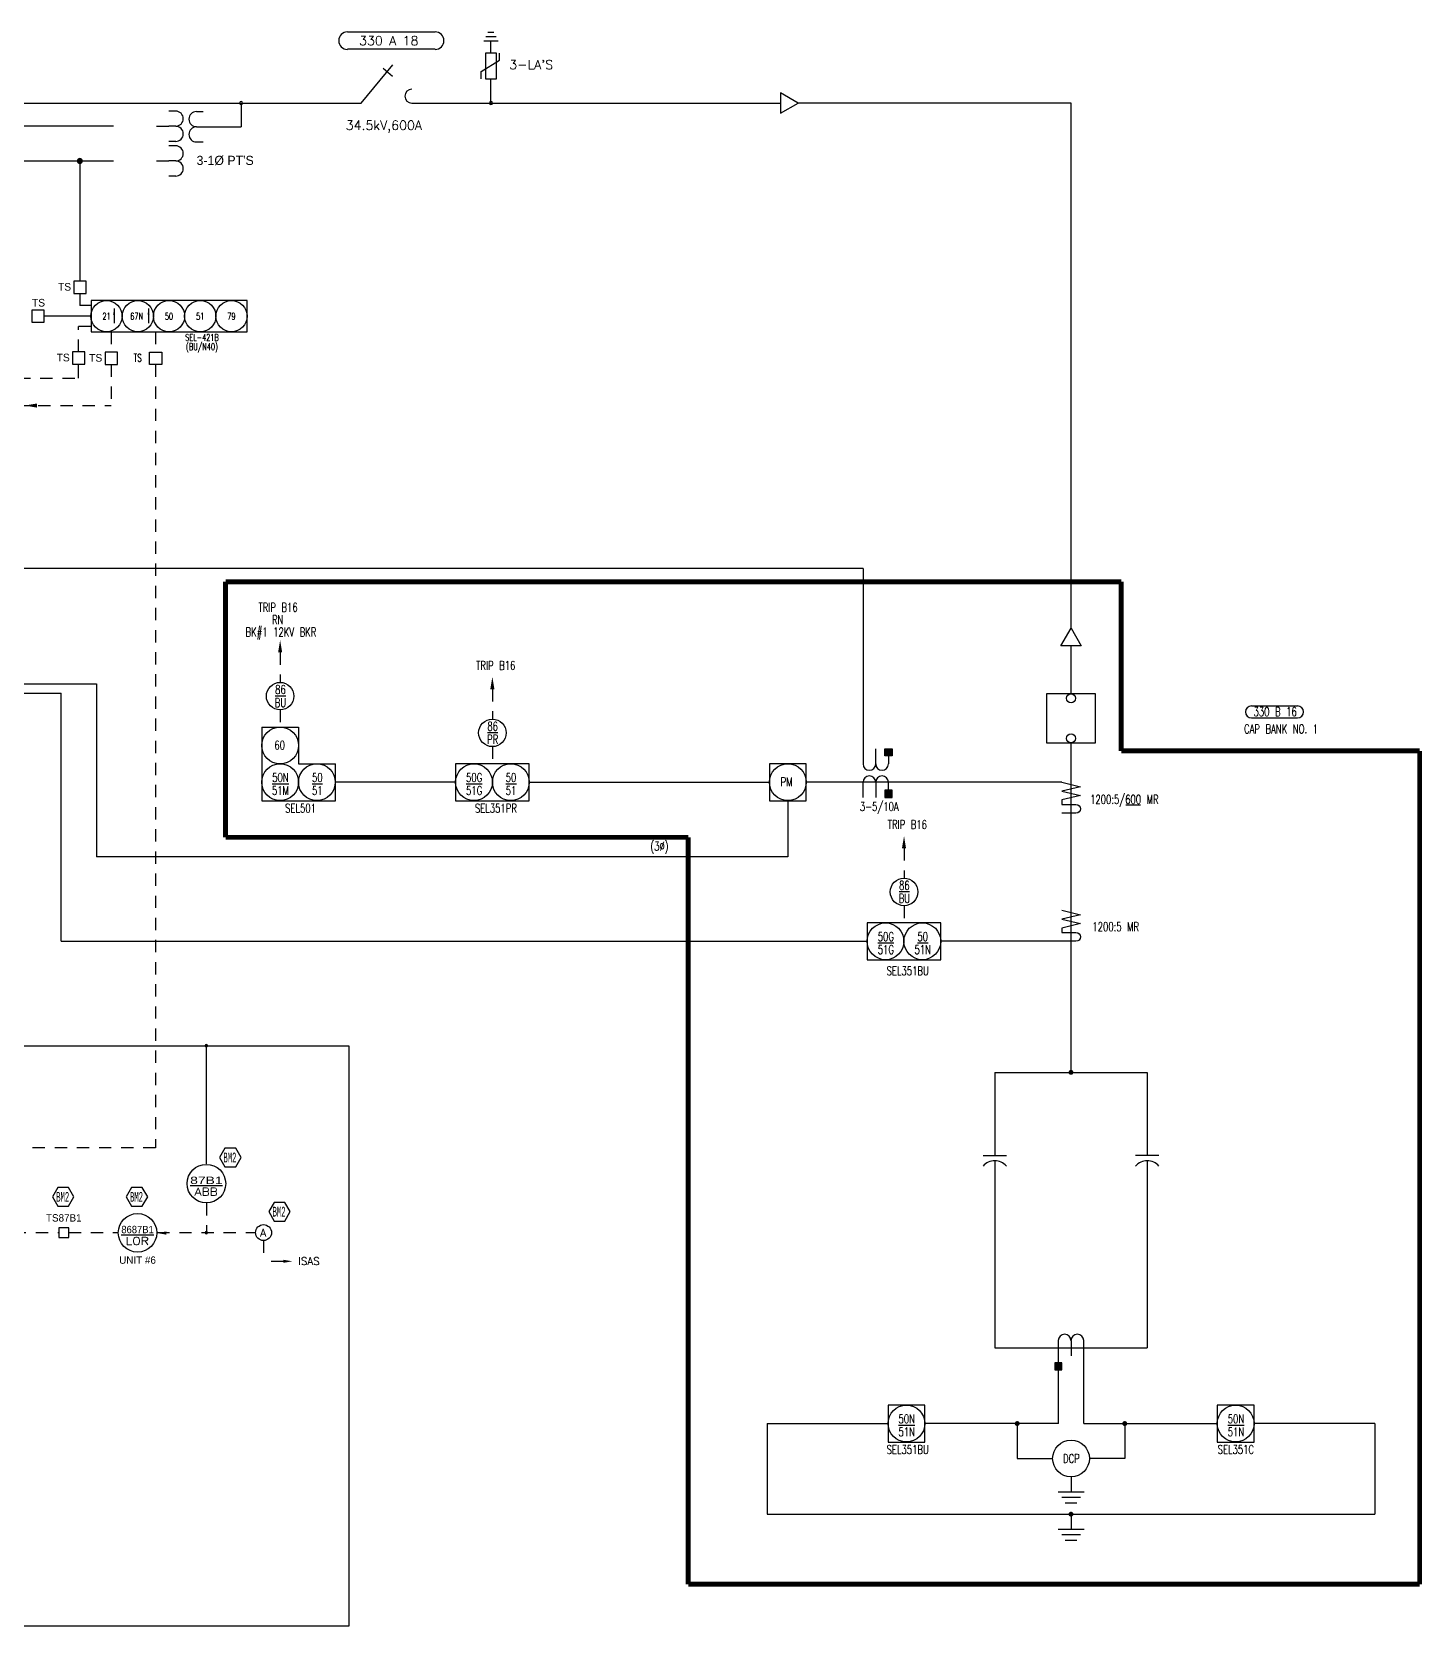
# Model space of a CAD drawing. Header units: inches. Extents: x 0.9 to 41.5, y 0.3 to 23.5.
# Drawn here: x 27.32 to 41.46, y 4.98 to 21.18 of the extents above; entities that cross this region are included whole.
import ezdxf
from ezdxf.enums import TextEntityAlignment as Align

# ---------------------------------------------------------------- set-up
doc = ezdxf.new("R2010")
doc.units = ezdxf.units.IN
doc.header["$LTSCALE"] = 0.5
doc.header["$MEASUREMENT"] = 0
doc.linetypes.add('DASH8', pattern=[0.375, 0.25, -0.125])
doc.linetypes.add('HIDDEN', pattern=[0.375, 0.25, -0.125])
for name, color, linetype in [('OBJECT', 7, 'Continuous'), ('REVISION', 6, 'Continuous'), ('TEXT', 113, 'Continuous'), ('WIRING', 3, 'Continuous')]:
    doc.layers.add(name, color=color, linetype=linetype)
doc.styles.add('MONOTXT', font='MONOTXT.shx', dxfattribs={"width": 0.85})
doc.styles.add('ROMANS', font='ROMANS.SHX')
doc.styles.add('TXT', font='txt.shx', dxfattribs={"width": 0.7})

msp = doc.modelspace()

# ---------------------------------------------------------------- hatches: boundary and pattern name
h = msp.add_hatch(color=256)
edge = h.paths.add_edge_path()
edge.add_arc((27.807, 19.869), 0.0249, 0, 180)
edge.add_arc((27.807, 19.869), 0.0249, 180, 360)

# ---------------------------------------------------------------- linework, layer by layer
for p, q in [((31.915, 21.09), (32.059, 21.09)), ((31.935, 21.134), (32.038, 21.134)), ((31.956, 21.177), (32.017, 21.177)), ((31.987, 20.965), (31.987, 21.09)), ((32.042, 20.965), (31.931, 20.965)), ((31.931, 20.965), (31.931, 20.705)), ((32.042, 20.705), (32.042, 20.965)), ((32.074, 20.893), (32.074, 20.965)), ((31.886, 20.778), (32.074, 20.893)), ((31.886, 20.705), (31.886, 20.778)), ((31.931, 20.705), (32.042, 20.705)), ((31.987, 20.458), (31.987, 20.705)), ((28.781, 20.377), (28.712, 20.377)), ((28.992, 20.371), (29.061, 20.371)), ((28.149, 20.222), (16.215, 20.222)), ((28.587, 20.222), (28.712, 20.222)), ((28.781, 20.222), (28.712, 20.222)), ((28.992, 20.217), (29.446, 20.217)), ((28.781, 20.068), (28.712, 20.068)), ((28.781, 20.023), (28.712, 20.023)), ((28.992, 20.062), (29.061, 20.062)), ((16.675, 19.869), (28.149, 19.869)), ((27.807, 19.869), (27.807, 18.647)), ((28.587, 19.869), (28.712, 19.869)), ((28.781, 19.869), (28.712, 19.869)), ((28.781, 19.715), (28.712, 19.715)), ((27.87, 18.647), (27.745, 18.647)), ((27.745, 18.647), (27.745, 18.522)), ((27.87, 18.522), (27.87, 18.647)), ((27.745, 18.522), (27.87, 18.522)), ((27.807, 18.522), (27.807, 18.4)), ((27.444, 18.354), (27.319, 18.354)), ((27.319, 18.354), (27.319, 18.229)), ((27.444, 18.229), (27.444, 18.354)), ((27.92, 18.4), (27.807, 18.4)), ((27.319, 18.229), (27.444, 18.229)), ((27.92, 18.291), (27.444, 18.291)), ((27.731, 17.929), (27.731, 17.803)), ((27.857, 17.929), (27.731, 17.929)), ((27.857, 17.803), (27.857, 17.929)), ((28.188, 17.926), (28.063, 17.926)), ((28.063, 17.926), (28.063, 17.801)), ((28.188, 17.801), (28.188, 17.926)), ((27.731, 17.803), (27.857, 17.803)), ((27.794, 17.662), (27.794, 17.803)), ((28.063, 17.801), (28.188, 17.801)), ((29.656, 14.115), (29.656, 13.366)), ((29.656, 14.115), (30.03, 14.115)), ((30.03, 14.115), (30.03, 13.74)), ((30.03, 13.74), (30.405, 13.74)), ((30.405, 13.366), (30.405, 13.742)), ((35.193, 13.742), (34.818, 13.742)), ((34.818, 13.742), (34.818, 13.366)), ((35.193, 13.366), (35.193, 13.742)), ((29.656, 13.366), (30.405, 13.366)), ((34.818, 13.366), (35.193, 13.366)), ((17.421, 10.876), (30.543, 10.876)), ((29.093, 9.676), (29.093, 10.876)), ((30.543, 10.876), (30.543, 4.976)), ((27.693, 9.026), (27.593, 9.026)), ((27.593, 9.026), (27.593, 8.926)), ((27.593, 8.926), (27.693, 8.926)), ((27.693, 8.926), (27.693, 9.026)), ((36.398, 7.223), (36.024, 7.223)), ((36.024, 7.223), (36.024, 6.847)), ((36.398, 6.847), (36.398, 7.223)), ((39.746, 7.223), (39.371, 7.223)), ((39.371, 7.223), (39.371, 6.847)), ((39.746, 6.847), (39.746, 7.223)), ((36.024, 6.847), (36.398, 6.847)), ((39.371, 6.847), (39.746, 6.847)), ((30.543, 4.976), (21.344, 4.976))]:
    msp.add_line(p, q)
at = {"linetype": 'Continuous', "lineweight": 30}
for p, q in [((30.668, 20.458), (30.99, 20.845)), ((30.889, 20.813), (30.986, 20.732)), ((14.65, 20.458), (30.668, 20.458)), ((31.182, 20.458), (34.93, 20.458))]:
    msp.add_line(p, q, dxfattribs=at)
at = {"linetype": 'Continuous'}
msp.add_line((29.446, 20.442), (29.446, 20.217), dxfattribs=at)
at = {"linetype": 'HIDDEN'}
for p, q in [((27.794, 17.929), (27.794, 18.187)), ((27.917, 18.187), (27.794, 18.187)), ((28.125, 18.133), (28.125, 17.926)), ((28.125, 17.801), (28.125, 17.383)), ((13.229, 17.662), (27.794, 17.662)), ((19.959, 17.383), (28.125, 17.383)), ((29.093, 9.276), (29.093, 8.976)), ((29.674, 8.895), (29.674, 8.684)), ((29.875, 8.684), (29.674, 8.684))]:
    msp.add_line(p, q, dxfattribs=at)
at = {"linetype": 'DASH8'}
for p, q in [((29.843, 14.873), (29.843, 14.569)), ((32.001, 14.5), (32.001, 14.197)), ((29.843, 14.288), (29.843, 14.115)), ((32.001, 13.916), (32.001, 13.742)), ((36.187, 12.883), (36.187, 12.58)), ((36.187, 12.299), (36.187, 12.125)), ((17.683, 8.976), (27.593, 8.976)), ((27.693, 8.976), (28.193, 8.976)), ((28.593, 8.976), (29.593, 8.976))]:
    msp.add_line(p, q, dxfattribs=at)
at = {"linetype": 'Continuous', "const_width": 0.00001, "flags": 128}
for points in [[(28.587, 20.129), (28.149, 20.129), (28.149, 20.316), (28.587, 20.316)], [(28.587, 19.775), (28.149, 19.775), (28.149, 19.963), (28.587, 19.963)]]:
    msp.add_lwpolyline(points, close=True, dxfattribs=at)
for points in [[(28.212, 20.129), (28.212, 20.316)], [(28.524, 20.316), (28.524, 20.129)], [(28.212, 19.775), (28.212, 19.963)], [(28.524, 19.963), (28.524, 19.775)]]:
    msp.add_lwpolyline(points, dxfattribs=at)
msp.add_lwpolyline([(38.135, 13.954), (38.135, 14.454), (37.635, 14.454), (37.635, 13.954)], close=True)
for points in [[(32.376, 13.366), (32.376, 13.742), (31.626, 13.742), (31.626, 13.366), (32.376, 13.366)], [(36.561, 11.749), (36.561, 12.125), (35.812, 12.125), (35.812, 11.749), (36.561, 11.749)]]:
    msp.add_lwpolyline(points)
at = {"linetype": 'Continuous'}
for points in [[(37.79, 13.554), (37.98, 13.509), (37.79, 13.464), (37.98, 13.419), (37.79, 13.374), (37.79, 13.329), (37.935, 13.329, -1), (37.935, 13.239), (37.79, 13.239)], [(37.79, 12.252), (37.98, 12.207), (37.79, 12.162), (37.98, 12.117), (37.79, 12.072), (37.79, 12.027), (37.935, 12.027, -1), (37.935, 11.937), (37.79, 11.937)]]:
    msp.add_lwpolyline(points, format="xyb", dxfattribs=at)
at = {"lineweight": -3}
for points in [[(29.391, 9.644), (29.446, 9.739), (29.391, 9.833), (29.282, 9.833), (29.227, 9.739), (29.282, 9.644)], [(27.691, 9.244), (27.746, 9.339), (27.691, 9.433), (27.582, 9.433), (27.527, 9.339), (27.582, 9.244)], [(28.441, 9.244), (28.496, 9.339), (28.441, 9.433), (28.332, 9.433), (28.277, 9.339), (28.332, 9.244)], [(29.891, 9.094), (29.946, 9.189), (29.891, 9.283), (29.782, 9.283), (29.727, 9.189), (29.782, 9.094)]]:
    msp.add_lwpolyline(points, close=True, dxfattribs=at)
at = {"linetype": 'Continuous'}
for centre, radius in [((29.843, 14.429), 0.14), ((37.885, 14.407), 0.0469), ((29.843, 13.928), 0.187), ((32.001, 14.056), 0.14), ((37.885, 14), 0.0469), ((29.843, 13.554), 0.187), ((30.217, 13.554), 0.187), ((31.814, 13.554), 0.187), ((32.188, 13.554), 0.187), ((35.006, 13.554), 0.187), ((36.187, 12.439), 0.14), ((35.999, 11.937), 0.187), ((36.373, 11.937), 0.187), ((36.211, 7.035), 0.187), ((39.559, 7.035), 0.187), ((37.885, 6.68), 0.187)]:
    msp.add_circle(centre, radius, dxfattribs=at)
for centre, radius in [((29.093, 9.474), 0.196), ((28.393, 8.974), 0.196), ((29.674, 8.976), 0.0811)]:
    msp.add_circle(centre, radius)
at = {"linetype": 'Continuous', "lineweight": 30}
msp.add_arc((31.182, 20.528), 0.0703, 90, 270, dxfattribs=at)
for centre, radius, start, end in [((29.446, 20.458), 0.0156, 0, 180), ((29.446, 20.458), 0.0156, 180, 0), ((31.987, 20.458), 0.0156, 90, 270), ((31.987, 20.458), 0.0156, 270, 90), ((28.781, 20.299), 0.0771, 270, 90), ((28.992, 20.294), 0.0771, 90, 270), ((28.781, 20.145), 0.0771, 270, 90), ((28.992, 20.139), 0.0771, 90, 270), ((28.781, 19.946), 0.0771, 270, 90), ((27.807, 19.869), 0.0249, 0, 180), ((27.807, 19.869), 0.0249, 180, 0), ((27.807, 19.869), 0.0117, 0, 180), ((27.807, 19.869), 0.0117, 180, 0), ((28.781, 19.792), 0.0771, 270, 90), ((29.093, 10.876), 0.0125, 0, 180), ((29.093, 10.876), 0.0125, 180, 0), ((29.093, 8.976), 0.0125, 0, 180), ((29.093, 8.976), 0.0125, 180, 0)]:
    msp.add_arc(centre, radius, start, end)
at = {"linetype": 'Continuous', "extrusion": (-1.22461e-16, 1.22461e-16, -1)}
msp.add_solid([(-27.371, 17.362), (-27.246, 17.383), (-27.371, 17.404)], dxfattribs=at)
for points in [[(29.822, 14.873), (29.843, 14.998), (29.864, 14.873)], [(31.98, 14.5), (32.001, 14.625), (32.022, 14.5)], [(36.166, 12.883), (36.187, 13.008), (36.207, 12.883)], [(28.687, 8.955), (28.687, 8.988), (28.59, 8.972)], [(29.875, 8.7), (29.875, 8.669), (29.969, 8.684)]]:
    msp.add_solid(points)
at = {"layer": 'OBJECT'}
for points in [[(30.527, 21.181), (31.42, 21.181)], [(31.42, 21.004), (30.527, 21.004)]]:
    msp.add_lwpolyline(points, dxfattribs=at)
for centre, start, end in [((30.527, 21.092), 90, 270), ((31.42, 21.092), 270, 90)]:
    msp.add_arc(centre, 0.0887, start, end, dxfattribs=at)
at = {"layer": 'REVISION'}
for p, q in [((37.885, 20.458), (35.111, 20.458)), ((37.885, 15.12), (37.885, 20.458)), ((35.771, 15.727), (26.997, 15.727)), ((35.771, 15.727), (35.771, 13.74)), ((37.885, 14.454), (37.885, 14.939)), ((37.885, 14.454), (37.885, 14.939)), ((26.524, 14.46), (27.617, 14.46)), ((26.685, 14.555), (27.977, 14.555)), ((27.617, 11.937), (27.617, 14.46)), ((27.977, 14.555), (27.977, 12.796)), ((39.72, 14.33), (40.188, 14.33)), ((39.72, 14.208), (40.188, 14.208)), ((37.885, 10.605), (37.885, 13.954)), ((35.9, 13.74), (35.9, 13.894)), ((36.029, 13.894), (36.029, 13.74)), ((31.626, 13.554), (30.405, 13.554)), ((32.376, 13.554), (34.818, 13.554)), ((37.79, 13.554), (35.193, 13.554)), ((35.771, 13.4), (35.771, 13.554)), ((35.9, 13.554), (35.9, 13.4)), ((36.029, 13.4), (36.029, 13.554)), ((35.006, 13.366), (35.006, 12.796)), ((38.441, 13.325), (38.59, 13.325)), ((35.006, 12.796), (27.977, 12.796)), ((27.617, 11.937), (35.812, 11.937)), ((37.79, 11.937), (36.561, 11.937)), ((37.109, 10.605), (38.66, 10.605)), ((37.109, 10.605), (37.109, 9.76)), ((38.66, 10.605), (38.66, 9.76)), ((36.99, 9.76), (37.228, 9.76)), ((38.779, 9.76), (38.542, 9.76)), ((37.109, 9.707), (37.109, 7.806)), ((38.66, 9.707), (38.66, 7.806)), ((37.109, 7.806), (38.66, 7.806)), ((37.756, 7.035), (37.756, 7.879)), ((37.885, 7.879), (37.885, 7.725)), ((38.014, 7.035), (38.014, 7.879)), ((34.795, 7.035), (36.024, 7.035)), ((34.795, 7.035), (34.795, 6.114)), ((37.756, 7.035), (36.398, 7.035)), ((37.338, 7.035), (37.338, 6.68)), ((38.014, 7.035), (39.371, 7.035)), ((38.432, 7.035), (38.432, 6.68)), ((40.974, 7.035), (39.746, 7.035)), ((40.974, 7.035), (40.974, 6.114)), ((37.338, 6.68), (37.698, 6.68)), ((38.432, 6.68), (38.072, 6.68)), ((37.885, 6.493), (37.885, 6.342)), ((37.753, 6.342), (38.017, 6.342)), ((37.79, 6.286), (37.98, 6.286)), ((37.827, 6.23), (37.943, 6.23)), ((34.795, 6.114), (40.974, 6.114)), ((37.885, 6.114), (37.885, 5.963)), ((37.753, 5.963), (38.017, 5.963)), ((37.79, 5.907), (37.98, 5.907)), ((37.827, 5.851), (37.943, 5.851))]:
    msp.add_line(p, q, dxfattribs=at)
for points in [[(35.111, 20.458), (34.93, 20.562), (34.93, 20.354)], [(37.885, 15.12), (37.989, 14.939), (37.78, 14.939)], [(35.993, 13.894), (36.065, 13.894), (36.065, 13.822), (35.993, 13.822)], [(35.993, 13.4), (36.065, 13.4), (36.065, 13.472), (35.993, 13.472)], [(37.72, 7.582), (37.792, 7.582), (37.792, 7.654), (37.72, 7.654)]]:
    msp.add_lwpolyline(points, close=True, dxfattribs=at)
at = {"layer": 'REVISION', "linetype": 'DASH8', "ltscale": 2, "const_width": 0.05}
for points in [[(29.288, 15.592), (29.288, 12.994)], [(38.396, 15.592), (29.288, 15.592)], [(38.396, 13.872), (38.396, 15.592)], [(38.396, 13.872), (41.43, 13.872)], [(41.43, 5.402), (41.43, 13.872)], [(29.288, 12.994), (33.993, 12.994)], [(33.993, 12.994), (33.993, 5.402)], [(33.993, 5.402), (41.43, 5.402)]]:
    msp.add_lwpolyline(points, dxfattribs=at)
at = {"layer": 'REVISION', "const_width": 0.025}
for points in [[(37.872, 10.605, 1), (37.897, 10.605, 1)], [(37.325, 7.035, 1), (37.35, 7.035, 1)], [(38.444, 7.035, -1), (38.419, 7.035, -1)], [(37.897, 6.114, -1), (37.872, 6.114, -1)]]:
    msp.add_lwpolyline(points, format="xyb", close=True, dxfattribs=at)
at = {"layer": 'REVISION'}
for centre, radius, start, end in [((39.72, 14.269), 0.0607, 90, 270), ((40.188, 14.269), 0.0607, 270, 90), ((35.835, 13.74), 0.0645, 180, 0), ((35.835, 13.554), 0.0645, 0, 180), ((35.964, 13.74), 0.0645, 180, 0), ((35.964, 13.554), 0.0645, 0, 180), ((37.109, 9.553), 0.154, 39.6367, 140.3633), ((38.66, 9.553), 0.154, 39.6367, 140.3633), ((37.82, 7.879), 0.0645, 0, 180), ((37.949, 7.879), 0.0645, 0, 180)]:
    msp.add_arc(centre, radius, start, end, dxfattribs=at)
for points in [[(35.993, 13.822), (36.065, 13.822), (35.993, 13.894), (36.065, 13.894)], [(35.993, 13.472), (36.065, 13.472), (35.993, 13.4), (36.065, 13.4)], [(37.72, 7.654), (37.792, 7.654), (37.72, 7.582), (37.792, 7.582)]]:
    msp.add_solid(points, dxfattribs=at)
at = {"layer": 'TEXT'}
for p, q in [((28.155, 18.369), (28.155, 18.219)), ((28.504, 18.369), (28.504, 18.219))]:
    msp.add_line(p, q, dxfattribs=at)
at = {"layer": 'TEXT', "linetype": 'Continuous', "extrusion": (1.22461e-16, 1.22461e-16, -1)}
for points in [[(-28.144, 18.306), (-28.155, 18.369), (-28.165, 18.306)], [(-28.494, 18.306), (-28.504, 18.369), (-28.515, 18.306)]]:
    msp.add_solid(points, dxfattribs=at)
at = {"layer": 'WIRING'}
for points in [[(29.507, 18.45), (27.92, 18.45), (27.92, 18.133), (29.507, 18.133)], [(28.513, 17.926), (28.639, 17.926), (28.639, 17.801), (28.513, 17.801)]]:
    msp.add_lwpolyline(points, close=True, dxfattribs=at)
at = {"layer": 'WIRING', "linetype": 'HIDDEN'}
for points in [[(28.576, 18.133), (28.576, 17.926)], [(28.576, 17.801), (28.576, 9.837), (27.159, 9.837), (27.159, 8.976)]]:
    msp.add_lwpolyline(points, dxfattribs=at)
at = {"layer": 'WIRING'}
for centre in [(28.078, 18.291), (28.396, 18.291), (28.713, 18.291), (29.031, 18.291), (29.348, 18.291)]:
    msp.add_circle(centre, 0.159, dxfattribs=at)

# ---------------------------------------------------------------- texts
at = {"style": 'ROMANS'}
for s, height, p in [("3-LA'S", 0.0938, (32.173, 20.801)), ('34.5kV,600A', 0.09375, (30.51, 20.185)), ('A', 0.0781, (29.641, 8.935)), ('ISAS', 0.0781, (30.026, 8.647))]:
    msp.add_text(s, height=height, dxfattribs=at).set_placement(p)
for s, height, p in [("3-1%%C PT'S", 0.09375, (28.993, 19.828)), ('TS', 0.0781, (27.584, 18.551)), ('TS', 0.0781, (27.319, 18.389)), ('TS', 0.0781, (27.57, 17.832)), ('TS', 0.0781, (27.901, 17.829))]:
    msp.add_text(s, height=height).set_placement(p)
at = {"style": 'TXT', "width": 0.7}
for s, p in [('TRIP B16', (30.021, 15.377)), ('RN', (29.876, 15.251)), ('BK#1 12KV BKR', (30.211, 15.126)), ('TRIP B16', (32.235, 14.786)), ('330 B 16', (40.18, 14.316)), ('CAP BANK NO. 1', (40.396, 14.141)), ('PM', (35.053, 13.603)), ('SEL501', (30.207, 13.335)), ('SEL351PR', (32.25, 13.335)), ('3-5/10A', (36.132, 13.352)), ('1200:5/600 MR', (38.775, 13.425)), ('TRIP B16', (36.42, 13.169)), ('(3%%C)', (33.792, 12.949)), ('1200:5 MR', (38.577, 12.131)), ('SEL351BU', (36.439, 11.682)), ('SEL351BU', (36.439, 6.816)), ('SEL351C', (39.746, 6.817)), ('DCP', (37.974, 6.725))]:
    msp.add_text(s, height=0.09, dxfattribs=at).set_placement(p, align=Align.TOP_RIGHT)
for s, p in [('%%U86', (29.846, 14.451)), ('BU', (29.846, 14.318)), ('%%U86', (32.004, 14.078)), ('60', (29.838, 13.886)), ('PR', (32.004, 13.946)), ('%%U50N', (29.846, 13.557)), ('%%U50', (30.221, 13.557)), ('%%U50G', (31.816, 13.557)), ('%%U50', (32.191, 13.557)), ('51M', (29.846, 13.425)), ('51', (30.221, 13.425)), ('51G', (31.816, 13.425)), ('51', (32.191, 13.425)), ('%%U86', (36.19, 12.461)), ('BU', (36.19, 12.329)), ('%%U50G', (36.002, 11.94)), ('%%U50', (36.377, 11.94)), ('51G', (36.002, 11.808)), ('51N', (36.377, 11.808)), ('%%U50N', (36.214, 7.038)), ('51N', (36.214, 6.906)), ('%%U50N', (39.562, 7.038)), ('51N', (39.562, 6.906))]:
    msp.add_text(s, height=0.09, dxfattribs=at).set_placement(p, align=Align.CENTER)
for s, width, p, p2 in [('%%U87B1', 1.255124, (28.928, 9.47), (29.258, 9.47)), ('%%U8687B1', 0.800094, (28.228, 8.97), (28.558, 8.97))]:
    msp.add_text(s, height=0.0748, dxfattribs=dict(width=width)).set_placement(p, p2, align=Align.FIT)
at = {"style": 'ROMANS', "width": 1.107621}
for s, p, p2 in [('ABB', (28.973, 9.352), (29.208, 9.352)), ('LOR', (28.273, 8.852), (28.508, 8.852))]:
    msp.add_text(s, height=0.0781, dxfattribs=at).set_placement(p, p2, align=Align.FIT)
for s, p in [('TS87B1', (27.643, 9.126)), ('UNIT #6', (28.393, 8.697))]:
    msp.add_text(s, height=0.075).set_placement(p, align=Align.MIDDLE_CENTER)
at = {"lineweight": -3, "style": 'MONOTXT', "width": 0.497479}
for p, p2 in [((29.266, 9.689), (29.398, 9.689)), ((27.566, 9.289), (27.698, 9.289)), ((28.316, 9.289), (28.448, 9.289)), ((29.766, 9.139), (29.898, 9.139))]:
    msp.add_attdef('BM2', text='', height=0.1, dxfattribs=at).set_placement(p, p2, align=Align.FIT)
at = {"layer": 'OBJECT', "style": 'ROMANS'}
msp.add_text('330 A 18', height=0.0938, dxfattribs=at).set_placement((30.646, 21.045))
at = {"layer": 'TEXT', "style": 'TXT', "width": 0.7}
for s, p in [('21', (28.078, 18.291)), ('67N', (28.384, 18.291)), ('50', (28.713, 18.291)), ('51', (29.031, 18.291)), ('79', (29.348, 18.291)), ('SEL-421B', (29.048, 18.075)), ('(BU/N40)', (29.048, 17.982))]:
    msp.add_text(s, height=0.07, dxfattribs=at).set_placement(p, align=Align.MIDDLE_CENTER)
msp.add_text('TS', height=0.0781, dxfattribs=at).set_placement((28.352, 17.829))

doc.saveas('drawing.dxf')
